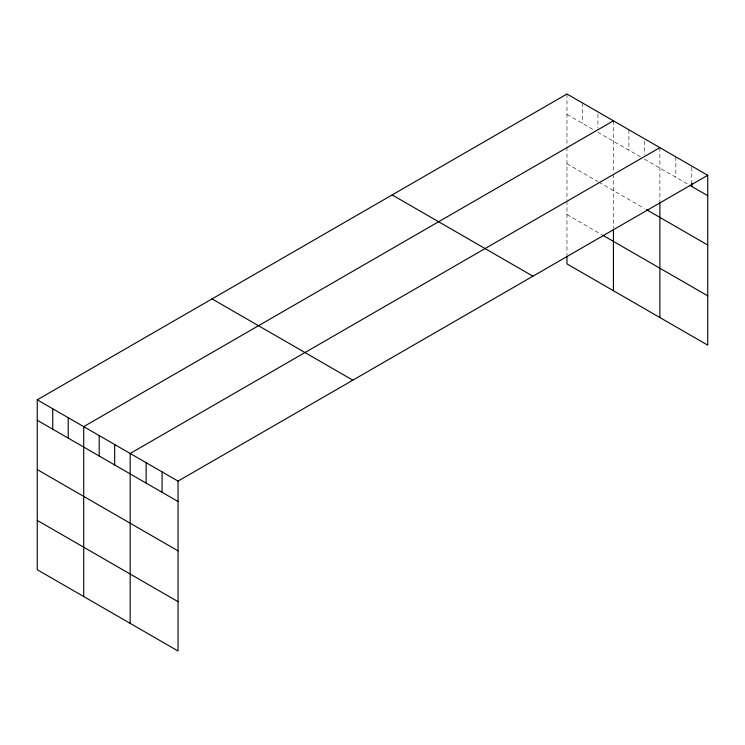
<?xml version="1.0" encoding="UTF-8"?>
<svg xmlns="http://www.w3.org/2000/svg" width="745" height="745" viewBox="0 0 745 745"><rect width="100%" height="100%" fill="white"/><g stroke="black" fill="none" stroke-linecap="round" stroke-linejoin="round"><path stroke-width="0.56" stroke-dasharray="3.73 2.79" d="M566.964 114.413L594.063 130.068M640.523 156.888L597.937 132.303L597.937 128.894M644.397 159.123L687.803 184.183M566.964 163.742L597.937 181.631M598.906 182.19L644.397 208.451M566.964 214.569L601.811 234.684M691.798 167.206L691.798 183.084M675.836 156.85L675.836 177.273M659.884 147.64L659.884 200.945M644.397 140.973L644.397 154.588M628.91 129.76L628.91 150.183M613.424 120.82L613.424 173.026M613.424 174.125L613.424 227.84M597.937 114.143L597.937 127.758M582.45 102.94L582.45 123.363M566.964 94L566.964 146.206M566.964 147.305L566.964 199.883M566.964 201.01L566.964 255.125"/><path stroke-width="1.12" d="M707.75 175.28L178.036 481.102L178.036 651L37.25 569.72L37.25 399.823L566.964 94L707.75 175.28L707.75 345.177L566.964 263.898L566.964 256.224M613.424 120.82L83.71 426.643L83.71 596.54M659.884 147.64L130.17 453.472L130.17 623.369M689.796 185.337L707.75 195.702M646.334 209.569L707.75 245.031M602.77 235.243L707.75 295.849M392.159 194.92L532.945 276.199M212.055 298.903L352.841 380.183M37.25 399.823L178.036 481.102M37.25 420.245L178.036 501.525M37.25 469.574L178.036 550.853M37.25 520.392L178.036 601.681M691.798 183.084L691.798 186.492M659.884 202.044L659.884 317.538M613.424 228.966L613.424 290.718M162.084 471.892L162.084 492.315M146.122 462.682L146.122 483.105M114.683 444.532L114.683 464.945M99.197 435.583L99.197 456.005M68.223 417.703L68.223 438.125M52.737 408.763L52.737 429.185"/></g></svg>
